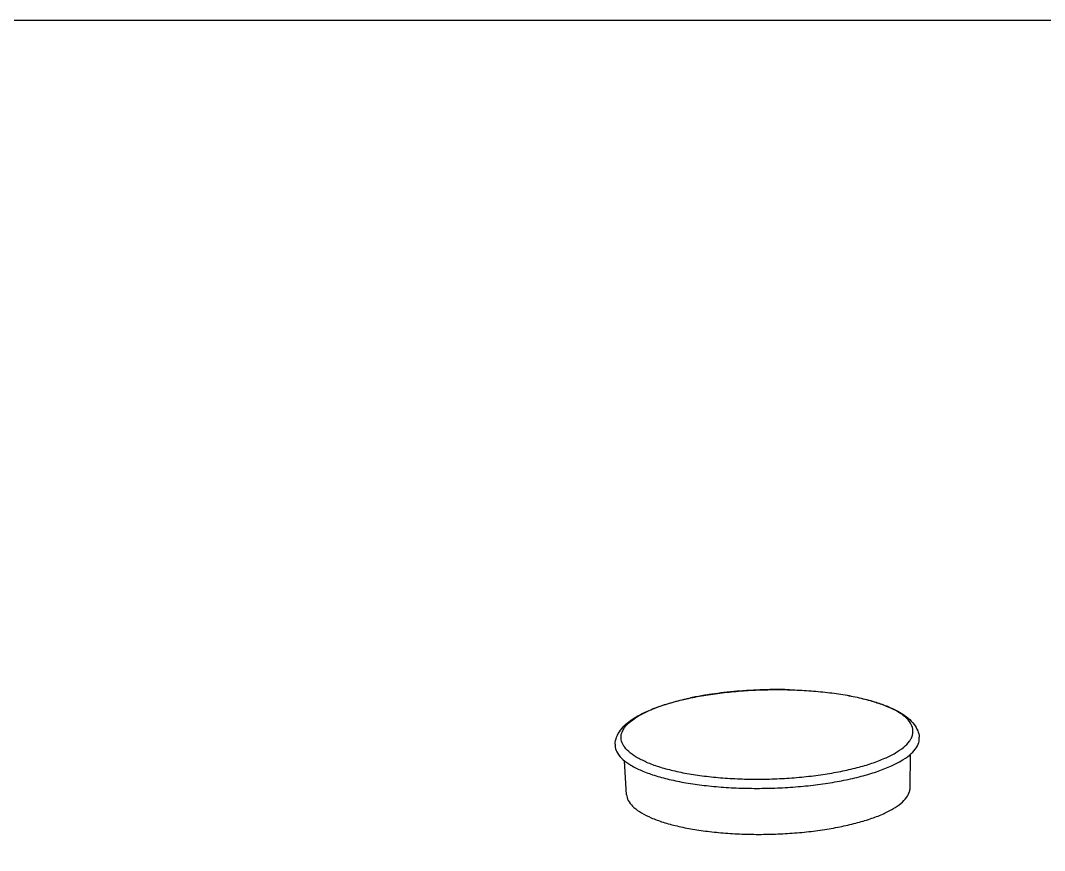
# Model space of a CAD drawing. Header units: millimetres. Extents: x 1034 to 1636, y -2154 to -1937.
# Drawn here: x 1069.58 to 1105.25, y -1967.88 to -1938.98 of the extents above; entities that cross this region are included whole.
import ezdxf

# ---------------------------------------------------------------- set-up
doc = ezdxf.new("R2010")
doc.units = ezdxf.units.MM

# ---------------------------------------------------------------- blocks, each defined once
blk = doc.blocks.new('*u3')
at = {"color": 7}
for p, q in [((2.938, 59.593), (2.954, 60.775)), ((-6.933, 59.362), (-7.004, 60.545))]:
    blk.add_line(p, q, dxfattribs=at)
for centre, radius, start, end in [((-2.227, 50.809), 12.177, 99.1345, 101.2274), ((-2.025, 49.578), 13.424, 98.3261, 99.1485), ((-1.916, 48.814), 14.196, 96.5884, 98.3159), ((-1.803, 47.848), 15.169, 95.7037, 96.5933), ((-1.751, 47.311), 15.708, 94.1253, 95.6987), ((-1.708, 46.722), 16.299, 93.2501, 94.1274), ((-1.696, 46.509), 16.512, 91.6718, 93.2489), ((-1.692, 46.365), 16.656, 90.8677, 91.6725), ((-1.694, 46.56), 16.461, 89.0613, 90.8716), ((-1.69, 46.836), 16.184, 88.4727, 89.0578), ((-2.393, 51.668), 11.302, 101.248, 101.8117), ((0.674, 58.958), 3.772, 65.9578, 66.7946), ((0.557, 58.543), 4.208, 66.7911, 67.5547), ((-6.431, 61.446), 0.716, 211.5161, 212.0024)]:
    blk.add_arc(centre, radius, start, end, dxfattribs=at)
for points, start_tangent, end_tangent in [([(-7.336, 61.121), (-7.284, 61.365), (-7.145, 61.613), (-6.907, 61.86), (-6.568, 62.092), (-6.154, 62.297), (-5.676, 62.476), (-5.143, 62.631), (-4.56, 62.761), (-3.937, 62.866), (-3.284, 62.944), (-2.611, 62.996), (-1.928, 63.019), (-1.248, 63.015), (-0.58, 62.983), (0.064, 62.922), (0.674, 62.835), (1.241, 62.72), (1.757, 62.579), (2.163, 62.433)], (0.050647, 0.998717), (0.924228, -0.381842)), ([(-1.259, 63.015), (-0.587, 62.983), (0.063, 62.922), (0.674, 62.834), (1.233, 62.72), (1.732, 62.583), (2.161, 62.425)], (0.999645, -0.026661), (0.919057, -0.394124)), ([(-7.042, 61.071), (-7.121, 61.275), (-7.109, 61.488), (-7.003, 61.7), (-6.804, 61.907), (-6.516, 62.107), (-6.146, 62.294), (-5.698, 62.466), (-5.183, 62.619), (-4.706, 62.731)], (-0.522732, 0.852497), (0.978811, 0.204766)), ([(2.967, 61.304), (3.022, 61.435), (3.034, 61.648), (2.952, 61.857), (2.776, 62.059), (2.511, 62.249), (2.211, 62.403)], (0.486932, 0.87344), (-0.913203, 0.407505)), ([(2.215, 62.411), (2.576, 62.231), (2.872, 62.025), (3.08, 61.807), (3.205, 61.587), (3.259, 61.368)], (0.919057, -0.394124), (0.097159, -0.995269)), ([(-6.419, 60.203), (-5.973, 60.039), (-5.452, 59.896), (-4.869, 59.777), (-4.234, 59.686), (-3.557, 59.622), (-2.851, 59.588), (-2.131, 59.585), (-1.409, 59.611), (-0.698, 59.667), (-0.012, 59.752), (0.637, 59.865), (1.235, 60.002), (1.772, 60.161), (2.238, 60.34), (2.623, 60.535), (2.923, 60.742), (3.13, 60.958), (3.241, 61.179), (3.258, 61.368)], (0.919057, -0.394124), (-0.092221, 0.995739)), ([(-7.335, 61.121), (-7.33, 61.015), (-7.245, 60.797), (-7.062, 60.586), (-6.785, 60.387), (-6.419, 60.203)], (-0.05153, -0.998671), (0.919057, -0.394124)), ([(-6.248, 60.498), (-6.598, 60.674), (-6.863, 60.864), (-7.039, 61.066)], (-0.919057, 0.394124), (-0.529948, 0.84803)), ([(-6.248, 60.498), (-5.82, 60.34), (-5.321, 60.203), (-4.761, 60.089), (-4.15, 60.001), (-3.501, 59.94), (-2.824, 59.908), (-2.133, 59.904), (-1.44, 59.93), (-0.758, 59.984), (-0.1, 60.065), (0.522, 60.173), (1.095, 60.304), (1.611, 60.457), (2.058, 60.629), (2.429, 60.816), (2.716, 61.016), (2.915, 61.223), (2.967, 61.304)], (0.919057, -0.394124), (0.486932, 0.87344)), ([(-6.079, 58.559), (-5.663, 58.405), (-5.179, 58.272), (-4.635, 58.162), (-4.043, 58.077), (-3.413, 58.018), (-2.755, 57.986), (-2.085, 57.983), (-1.413, 58.007), (-0.751, 58.059), (-0.111, 58.139), (0.493, 58.243), (1.05, 58.371), (1.551, 58.52), (1.985, 58.686), (2.344, 58.868), (2.623, 59.061), (2.816, 59.262), (2.92, 59.468), (2.938, 59.593)], (0.919057, -0.394124), (0.015892, 0.999874)), ([(-6.933, 59.362), (-6.928, 59.315), (-6.848, 59.112), (-6.678, 58.916), (-6.42, 58.73), (-6.079, 58.559)], (0.055274, -0.998471), (0.919057, -0.394124))]:
    blk.add_spline(points, degree=3, dxfattribs=dict(at, start_tangent=start_tangent, end_tangent=end_tangent))

msp = doc.modelspace()

# ---------------------------------------------------------------- linework, layer by layer
at = {"layer": 'Defpoints', "color": 2}
msp.add_lwpolyline([(1157.343, -1938.982), (1033.905, -1938.982), (1033.905, -2111.618), (1157.343, -2111.618)], close=True, dxfattribs=at)

# ---------------------------------------------------------------- block references
msp.add_blockref('*u3', (1097.624, -2025.3))

doc.saveas('drawing.dxf')
